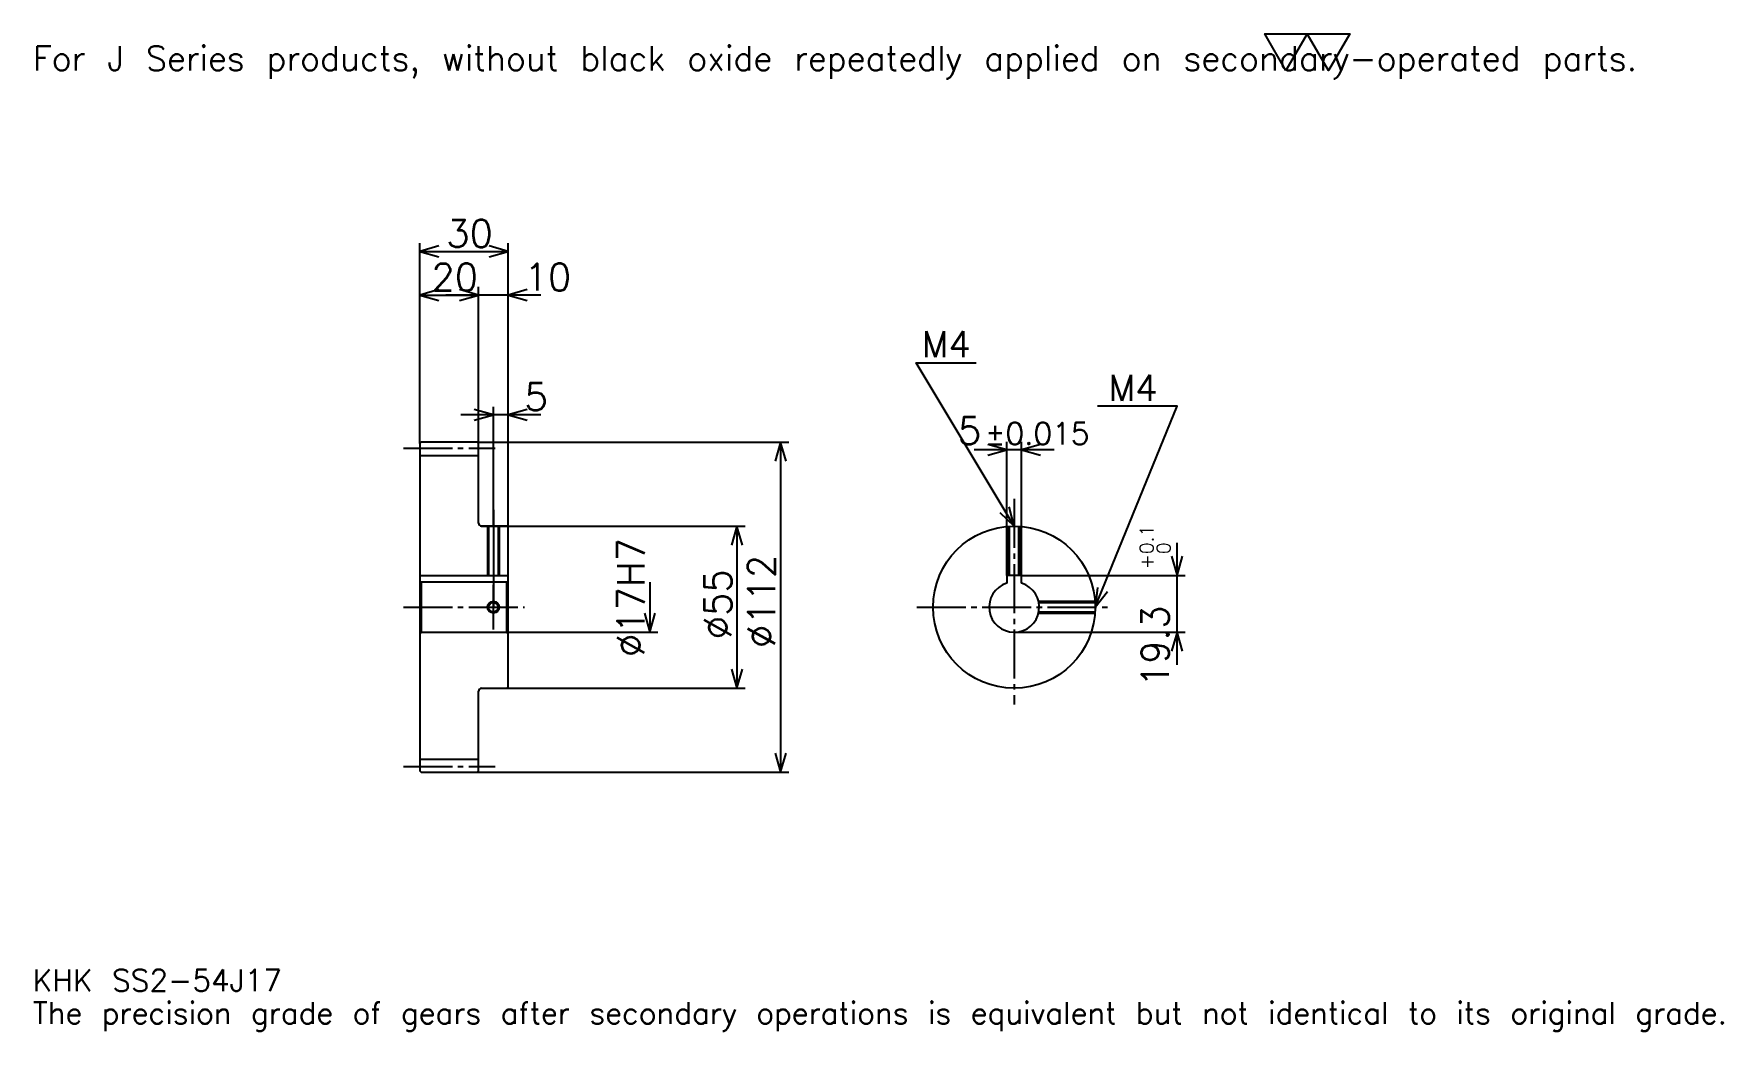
# Model space of a CAD drawing. Extents: x 19 to 592, y 7 to 345.
import ezdxf

# ---------------------------------------------------------------- set-up
doc = ezdxf.new("R2010")
doc.units = 0
doc.linetypes.add('DASHDOT', pattern=[22.173913, 16.630435, -1.847826, 1.847826, -1.847826])
doc.layers.get('0').update_dxf_attribs({"linetype": 'CONTINUOUS'})
doc.layers.add('DASHDOT', color=6, linetype='DASHDOT')
doc.styles.add('KANJI', font='TXT', dxfattribs={"bigfont": 'BIGFONT'})

msp = doc.modelspace()

# ---------------------------------------------------------------- linework, layer by layer
at = {"color": 5}
for p, q in [((149.67392, 206.597824), (149.67392, 274.043457)), ((149.67392, 271.271729), (179.67392, 271.271729)), ((179.67392, 206.597824), (179.67392, 274.043457)), ((169.67392, 206.597824), (169.67392, 259.260864)), ((149.67392, 256.489136), (169.67392, 256.489136)), ((190.76088, 256.489136), (158.58696, 256.489136)), ((174.67392, 206.597824), (174.67392, 218.608688)), ((190.76088, 215.836945), (163.58696, 215.836945)), ((149.67392, 206.097824), (149.67392, 206.597824)), ((169.17392, 206.597824), (179.67392, 206.597824)), ((169.67392, 206.097824), (169.67392, 206.597824)), ((174.67392, 178.097824), (174.67392, 206.597824)), ((174.67392, 178.097824), (174.67392, 206.597824)), ((179.67392, 206.597824), (274.836975, 206.597824)), ((179.67392, 177.597824), (179.67392, 206.597824)), ((272.065216, 206.597824), (272.065216, 94.597824)), ((348.804352, 161.397827), (348.804352, 206.739136)), ((353.804352, 161.397827), (353.804352, 206.739136)), ((364.891296, 203.967392), (337.717407, 203.967392)), ((170.67392, 178.097824), (179.67392, 178.097824)), ((179.67392, 178.097824), (260.054352, 178.097824)), ((257.282623, 178.097824), (257.282623, 123.097824)), ((406.521759, 131.010864), (406.521759, 172.484787)), ((353.804352, 161.397827), (409.293488, 161.397827)), ((227.717407, 159.097824), (227.717407, 142.097824)), ((179.67392, 142.097824), (230.489136, 142.097824)), ((351.304352, 142.097824), (409.293488, 142.097824)), ((170.67392, 123.097824), (179.67392, 123.097824)), ((179.67392, 123.097824), (260.054352, 123.097824)), ((169.17392, 94.597824), (179.67392, 94.597824)), ((179.67392, 94.597824), (274.836975, 94.597824))]:
    msp.add_line(p, q, dxfattribs=at)
at = {"color": 4}
for p, q in [((149.67392, 202.097824), (169.67392, 202.097824)), ((149.67392, 161.397827), (179.67392, 161.397827)), ((150.17392, 159.097824), (150.17392, 142.097824)), ((179.17392, 159.097824), (179.67392, 159.597824)), ((179.17392, 142.097824), (179.67392, 141.597824)), ((149.67392, 99.097824), (169.67392, 99.097824))]:
    msp.add_line(p, q, dxfattribs=at)
at = {"color": 7}
msp.add_lwpolyline([(443.478271, 332.608704), (436.271759, 345.100006), (465.097839, 345.100006), (457.891327, 332.608704), (450.684784, 345.100006), (443.478271, 332.608704)], dxfattribs=at)
at = {"color": 5}
for points in [[(156.141312, 273.119568), (149.67392, 271.271729), (156.141312, 269.42392)], [(173.206528, 269.42392), (179.67392, 271.271729), (173.206528, 273.119568)], [(156.141312, 258.336945), (149.67392, 256.489136), (156.141312, 254.641296)], [(163.206528, 254.641296), (169.67392, 256.489136), (163.206528, 258.336945)], [(163.206528, 254.641296), (169.67392, 256.489136), (163.206528, 258.336945)], [(186.141312, 258.336945), (179.67392, 256.489136), (186.141312, 254.641296)], [(351.304352, 178.097824), (318.043488, 233.532608), (338.369568, 233.532608)], [(378.804352, 150.597824), (406.521759, 218.75), (379.543518, 218.75)], [(168.206528, 213.98912), (174.67392, 215.836945), (168.206528, 217.684784)], [(186.141312, 217.684784), (179.67392, 215.836945), (186.141312, 213.98912)], [(273.913055, 200.130432), (272.065216, 206.597824), (270.217407, 200.130432)], [(342.336975, 202.119568), (348.804352, 203.967392), (342.336975, 205.815216)], [(360.271729, 205.815216), (353.804352, 203.967392), (360.271729, 202.119568)], [(346.392395, 182.692871), (351.304352, 178.097824), (349.561401, 184.594269)], [(259.130432, 171.630432), (257.282623, 178.097824), (255.434784, 171.630432)], [(404.67395, 167.865219), (406.521759, 161.397827), (408.369598, 167.865219)], [(379.529175, 157.284851), (378.804352, 150.597824), (382.952515, 155.892563)], [(225.869568, 148.565216), (227.717407, 142.097824), (229.565216, 148.565216)], [(408.369598, 135.630432), (406.521759, 142.097824), (404.67395, 135.630432)], [(255.434784, 129.565216), (257.282623, 123.097824), (259.130432, 129.565216)], [(270.217407, 101.065216), (272.065216, 94.597824), (273.913055, 101.065216)]]:
    msp.add_lwpolyline(points, dxfattribs=at)
at = {"color": 4}
for points in [[(169.67392, 179.097824), (169.67392, 206.097824), (169.17392, 206.597824), (150.17392, 206.597824), (149.67392, 206.097824), (149.67392, 141.597824)], [(170.67392, 123.097824), (179.17392, 123.097824), (179.67392, 123.597824), (179.67392, 177.597824), (179.17392, 178.097824), (170.67392, 178.097824)], [(172.67392, 178.097824), (172.67392, 161.397827)], [(173.053925, 178.097824), (173.053925, 161.397827)], [(176.293915, 178.097824), (176.293915, 161.397827)], [(176.67392, 178.097824), (176.67392, 161.397827)], [(349.304352, 161.397827), (349.304352, 178.024994)], [(349.684357, 161.397827), (349.684357, 178.050064)], [(352.924347, 161.397827), (352.924347, 178.050064)], [(353.304352, 161.397827), (353.304352, 178.024994)], [(353.804352, 158.721863), (353.804352, 161.397827), (348.804352, 161.397827), (348.804352, 158.721863)], [(149.67392, 141.597824), (150.17392, 142.097824), (179.17392, 142.097824), (179.17392, 159.097824), (150.17392, 159.097824), (149.67392, 159.597824)], [(359.565704, 152.597824), (378.731506, 152.597824)], [(359.64856, 152.217819), (378.756592, 152.217819)], [(359.64856, 148.977829), (378.756592, 148.977829)], [(359.565704, 148.597824), (378.731506, 148.597824)], [(149.67392, 141.597824), (149.67392, 95.097824), (150.17392, 94.597824), (169.17392, 94.597824), (169.67392, 95.097824), (169.67392, 122.097824)]]:
    msp.add_lwpolyline(points, dxfattribs=at)
for centre, radius in [((351.304352, 150.597824), 27.5), ((174.67392, 150.597824), 1.62)]:
    msp.add_circle(centre, radius, dxfattribs=at)
at = {"color": 7}
msp.add_circle((174.67392, 150.597824), 2, dxfattribs=at)
at = {"color": 4}
for centre, radius, start, end in [((170.67392, 179.097824), 1, 180, 270), ((351.304352, 150.597824), 8.5, 107.104634835, 72.895365165), ((170.67392, 122.097824), 1, 90, 180)]:
    msp.add_arc(centre, radius, start, end, dxfattribs=at)
at = {"layer": 'DASHDOT', "color": 7}
for p, q in [((144.130447, 204.597824), (175.217392, 204.597824)), ((351.304352, 187.33696), (351.304352, 117.554344)), ((174.67392, 178.097824), (174.67392, 150.597824)), ((144.130447, 150.597824), (185.217407, 150.597824)), ((318.260864, 150.597824), (384.347839, 150.597824)), ((144.130447, 96.597824), (175.217392, 96.597824))]:
    msp.add_line(p, q, dxfattribs=at)
for points in [[(174.67392, 183.641296), (174.67392, 155.85434)], [(174.67392, 143.054352), (174.67392, 158.141296)], [(167.130447, 150.597824), (182.217407, 150.597824)]]:
    msp.add_lwpolyline(points, dxfattribs=at)

# ---------------------------------------------------------------- texts
at = {"color": 7, "style": 'KANJI'}
for s, height, p in [('For J Series products, without black oxide repeatedly applied on secondary-operated parts.', 8.315217, (18.47826, 332.608704)), ('30', 9.23913, (158.668488, 272.75)), ('20', 9.23913, (153.668488, 257.967407)), ('10', 9.23913, (185.217407, 257.967407)), ('M4', 8.869566, (319.891296, 235.380432)), ('M4', 8.869566, (383.239136, 220.597824)), ('5', 9.23913, (185.217407, 217.315216)), ('5', 9.23913, (332.232971, 205.815216)), ('%%p0.015', 7.391304, (341.37854, 205.815216)), ('KHK SS2-54J17', 7.391304, (18.47826, 20.326086)), ('The precision grade of gears after secondary operations is equivalent but not identical to its original grade.', 7.391304, (18.47826, 9.23913))]:
    msp.add_text(s, height=height, dxfattribs=at).set_placement(p)
for s, height, p in [('%%c17H7', 9.23913, (225.869568, 133.736404)), ('0.1', 4.619565, (398.576111, 168.638275)), ('0', 4.619565, (404.304382, 168.638275)), ('%%c112', 9.23913, (270.217407, 136.739136)), ('+', 4.619565, (398.576111, 163.464371)), ('%%c55', 9.23913, (255.434784, 139.741852)), ('19.3', 9.23913, (403.75, 123.473755))]:
    msp.add_text(s, height=height, rotation=90, dxfattribs=at).set_placement(p)

doc.saveas('drawing.dxf')
